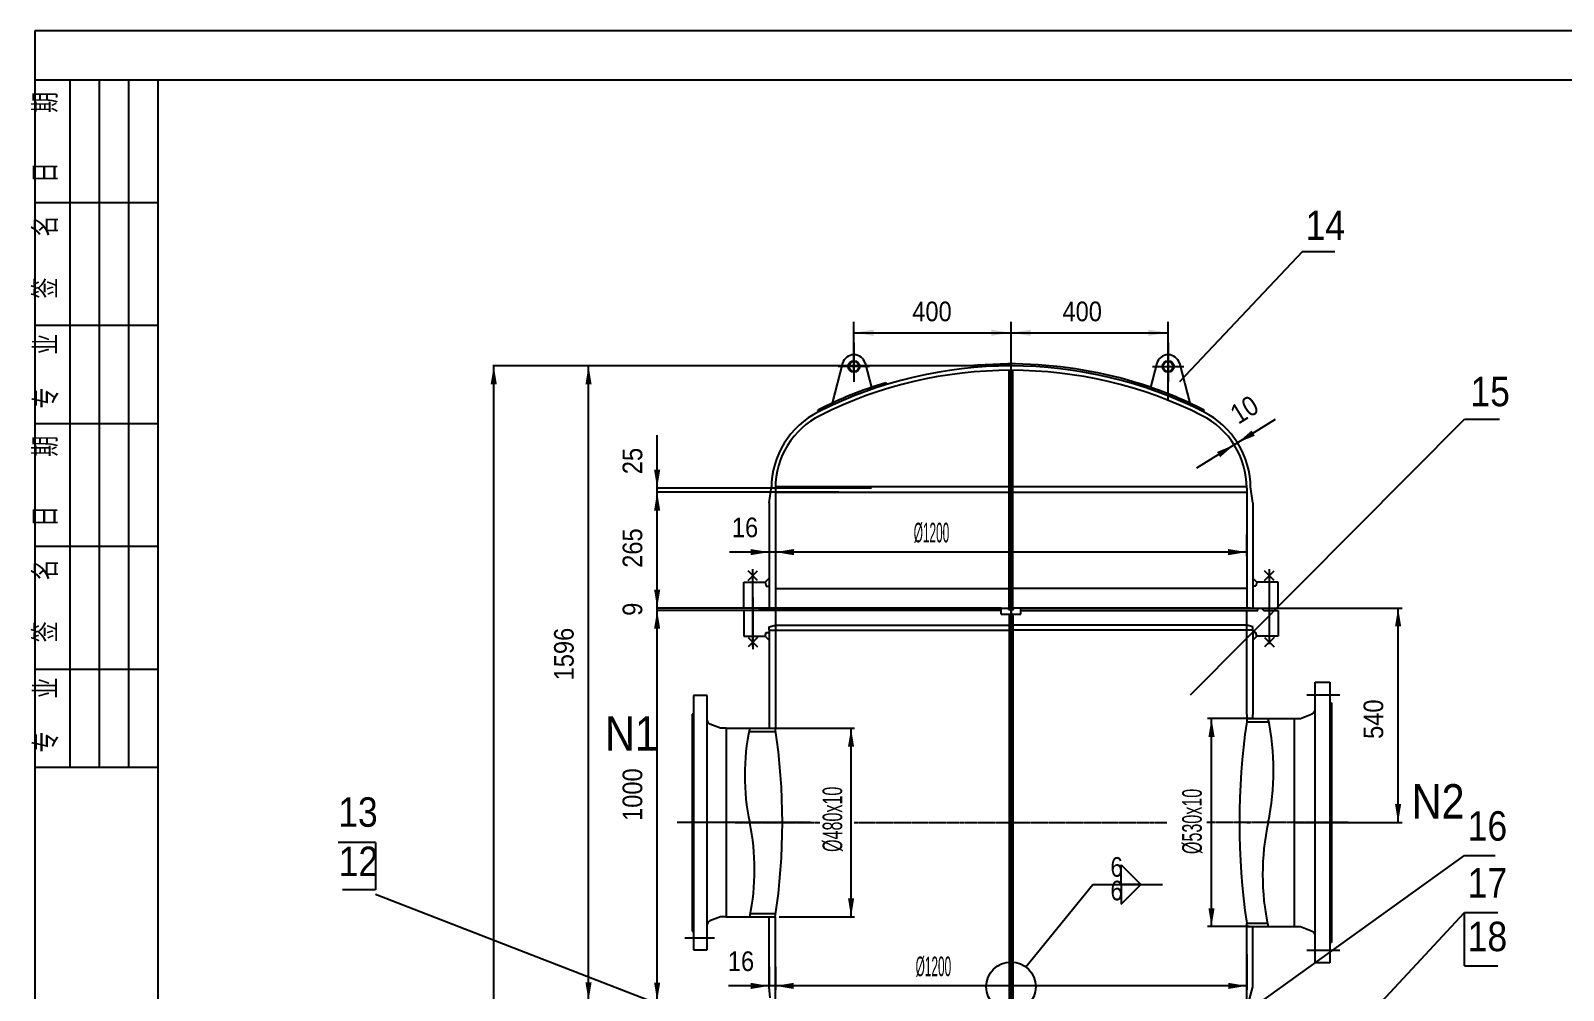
# Model space of a CAD drawing. Extents: x -3738 to 8162, y -7789 to 9011.
# Drawn here: x -3737 to 2507, y 5103 to 9011 of the extents above; entities that cross this region are included whole.
import ezdxf
from ezdxf.enums import TextEntityAlignment as Align

# ---------------------------------------------------------------- set-up
doc = ezdxf.new("R2010")
doc.units = 0
doc.linetypes.add('DASHDOT', pattern=[18, 15, -1, 1, -1])
doc.linetypes.add('DASHED', pattern=[4, 3, -1])
for name, color, linetype in [('1', 7, 'Continuous'), ('11', 3, 'Continuous'), ('12', 7, 'Continuous'), ('16', 134, 'Continuous'), ('17', 7, 'Continuous'), ('2', 4, 'Continuous'), ('21', 7, 'Continuous'), ('25', 4, 'Continuous'), ('3', 7, 'Continuous'), ('4', 2, 'DASHED'), ('5', 3, 'DASHDOT'), ('8', 3, 'Continuous'), ('9', 134, 'Continuous')]:
    doc.layers.add(name, color=color, linetype=linetype)
doc.styles.get("Standard").update_dxf_attribs({"font": 'isocp.shx', "width": 0.707, "bigfont": 'hztxt.shx'})
doc.styles.add('style1', font='cadt_en.shx', dxfattribs={"width": 0.531562, "bigfont": 'cadt_hz.shx'})
doc.styles.add('style115', font='cadt_en.shx', dxfattribs={"width": 0.424167, "bigfont": 'cadt_hz.shx'})
doc.styles.add('style78', font='cadt_en.shx', dxfattribs={"width": 0.45056, "bigfont": 'cadt_hz.shx'})
doc.styles.add('style79', font='cadt_en.shx', dxfattribs={"width": 0.45056, "bigfont": 'cadt_hz.shx'})
doc.styles.add('style83', font='cadt_en.shx', dxfattribs={"width": 0.611965, "bigfont": 'cadt_hz.shx'})
doc.styles.add('style84', font='cadt_en.shx', dxfattribs={"width": 0.611965, "bigfont": 'cadt_hz.shx'})
doc.dimstyles.get("Standard").update_dxf_attribs({"dimtxt": 3.5, "dimasz": 4, "dimexe": 2, "dimexo": 0, "dimgap": 1, "dimtad": 1, "dimtoh": 1, "dimdec": 4, "dimzin": 0, "dimdsep": 46, "dimtxsty": 'Standard', "dimcen": 0, "dimadec": 0, "dimazin": 0, "dimtfac": 1, "dimtdec": 4, "dimtmove": 0, "dimatfit": 0, "dimfxl": 1, "dimtolj": 1, "dimtzin": 0, "dimarcsym": 0})

# ---------------------------------------------------------------- blocks, each defined once
blk = doc.blocks.new('*U76')
at = {"layer": '25'}
for p, q in [((-3717.8, -7788.7), (-3717.8, 9011.3, 1)), ((-3717.8, 9011.3), (8162.2, 9011.3))]:
    blk.add_line(p, q, dxfattribs=at)
blk = doc.blocks.new('*U78')
at = {"layer": '21'}
for p, q in [((-3577.8, 8811.3), (-3577.8, 7411.3)), ((-3457.8, 8811.3), (-3457.8, 7411.3)), ((-3337.8, 8811.3), (-3337.8, 7411.3)), ((-3717.8, 8311.3), (-3217.8, 8311.3)), ((-3717.8, 7811.3), (-3217.8, 7811.3)), ((-3717.8, 7411.3), (-3217.8, 7411.3)), ((-3577.8, 7411.3), (-3577.8, 6011.3)), ((-3457.8, 7411.3), (-3457.8, 6011.3)), ((-3337.8, 7411.3), (-3337.8, 6011.3)), ((-3717.8, 6911.3), (-3217.8, 6911.3)), ((-3717.8, 6411.3), (-3217.8, 6411.3))]:
    blk.add_line(p, q, dxfattribs=at)
at = {"layer": '25'}
for p, q in [((-3717.8, 8811.3), (-3217.8, 8811.3)), ((-3717.8, 7411.3), (-3217.8, 7411.3, 1)), ((-3717.8, 6011.3), (-3217.8, 6011.3))]:
    blk.add_line(p, q, dxfattribs=at)
at = {"layer": '11', "style": 'style1', "width": 0.9}
for s, p in [('日      期', (-3595.8, 8390.4)), ('签     名', (-3595.8, 7920.4)), ('专    业', (-3593.1, 7472.3)), ('日      期', (-3595.8, 6990.4)), ('签     名', (-3595.8, 6520.4)), ('专    业', (-3593.1, 6072.3))]:
    blk.add_text(s, height=100, rotation=90, dxfattribs=at).set_placement(p, align=Align.BOTTOM_LEFT)
blk = doc.blocks.new('*D83')
at = {"layer": '8'}
for p, q in [((1332.8, 7427.5), (1013, 7229.8)), ((1158.9, 7336), (1157.7, 7338.1)), ((1172.5, 7344.5), (1171.3, 7346.5))]:
    blk.add_line(p, q, dxfattribs=at)
for points in [[(1179.7, 7332.9), (1236.9, 7382.9), (1250.1, 7361.7)], [(1166.1, 7324.5), (1108.9, 7274.4), (1095.7, 7295.7)]]:
    blk.add_solid(points, dxfattribs=at)
at = {"layer": '12', "style": 'style1', "width": 0.9}
blk.add_text('10', height=80, rotation=31.71747, dxfattribs=at).set_placement((1195.5, 7385.6), align=Align.BOTTOM_LEFT)
blk = doc.blocks.new('*D84')
at = {"layer": '8'}
for p, q in [((253.7, 7646), (-1467.4, 7646)), ((-1464.2, 5060.1), (-1464.2, 7646)), ((-384.2, 5060.1), (-1467.4, 5060.1))]:
    blk.add_line(p, q, dxfattribs=at)
for points in [[(-1464.2, 7646), (-1451.7, 7571), (-1476.7, 7571)], [(-1464.2, 5060.1), (-1476.7, 5135.1), (-1451.7, 5135.1)]]:
    blk.add_solid(points, dxfattribs=at)
at = {"layer": '12', "style": 'style1', "width": 0.9}
blk.add_text('1596', height=80, rotation=90, dxfattribs=at).set_placement((-1500.7, 6365.4), align=Align.BOTTOM_LEFT)
blk = doc.blocks.new('*D85')
at = {"layer": '8'}
for p, q in [((1248.9, 6660.1), (1849.7, 6660.1)), ((1833.7, 5786.5), (1833.7, 6660.1)), ((1409.7, 5786.5), (1849.7, 5786.5))]:
    blk.add_line(p, q, dxfattribs=at)
for points in [[(1833.7, 6660.1), (1846.2, 6585.1), (1821.2, 6585.1)], [(1833.7, 5786.5), (1821.2, 5861.5), (1846.2, 5861.5)]]:
    blk.add_solid(points, dxfattribs=at)
at = {"layer": '12', "style": 'style1', "width": 0.9}
blk.add_text('540', height=80, rotation=90, dxfattribs=at).set_placement((1797.1, 6127), align=Align.BOTTOM_LEFT)
blk = doc.blocks.new('*U90')
at = {"layer": '25'}
blk.add_line((-2331.8, 5704.9), (-2483.7, 5704.9, 1), dxfattribs=at)
blk = doc.blocks.new('*D99')
at = {"layer": '8'}
for p, q in [((-1184.7, 5060), (-1184.7, 7364.1)), ((-311.1, 7148.1), (-1187.9, 7148.1)), ((-443.9, 7131.4), (-1187.9, 7131.4)), ((-400.7, 6660.1), (-1187.9, 6660.1)), ((-443.9, 6650.5), (-1187.9, 6650.5)), ((-640.7, 5060), (-1187.9, 5060))]:
    blk.add_line(p, q, dxfattribs=at)
for points in [[(-1184.7, 7148.1), (-1197.2, 7223.1), (-1172.2, 7223.1)], [(-1184.7, 7131.4), (-1172.2, 7056.4), (-1197.2, 7056.4)], [(-1184.7, 6660.1), (-1197.2, 6735.1), (-1172.2, 6735.1)], [(-1184.7, 6650.5), (-1172.2, 6575.5), (-1197.2, 6575.5)], [(-1184.7, 5060), (-1197.2, 5135), (-1172.2, 5135)]]:
    blk.add_solid(points, dxfattribs=at)
at = {"layer": '12', "style": 'style1', "width": 0.9}
for s, p in [('25', (-1221.3, 7205.1)), ('265', (-1221.3, 6823.8)), ('9', (-1221.3, 6628.3)), ('1000', (-1221.3, 5793))]:
    blk.add_text(s, height=80, rotation=90, dxfattribs=at).set_placement(p, align=Align.BOTTOM_LEFT)
blk = doc.blocks.new('*D196')
at = {"layer": '8'}
for p, q in [((-383.1, 7643.6), (-383.1, 7826)), ((256.9, 7628.1), (256.9, 7826)), ((896.9, 7605.4), (896.9, 7826)), ((-383.1, 7781), (896.9, 7781))]:
    blk.add_line(p, q, dxfattribs=at)
for points in [[(-383.1, 7781), (-303.1, 7793.5), (-303.1, 7768.5)], [(256.9, 7781), (176.9, 7768.5), (176.9, 7793.5)], [(256.9, 7781), (336.9, 7793.5), (336.9, 7768.5)], [(896.9, 7781), (816.9, 7768.5), (816.9, 7793.5)]]:
    blk.add_solid(points, dxfattribs=at)
at = {"layer": '12', "style": 'style1', "width": 0.9}
for p in [(-145.4, 7803.9), (466.5, 7803.9)]:
    blk.add_text('400', height=80, dxfattribs=at).set_placement(p, align=Align.BOTTOM_LEFT)
blk = doc.blocks.new('*U201')
at = {"layer": '16'}
for p, q in [((705.9, 5533.7), (705.9, 5613.7)), ((705.9, 5613.7), (785.9, 5533.7)), ((785.9, 5533.7), (705.9, 5533.7)), ((785.9, 5533.7), (705.9, 5533.7)), ((705.9, 5533.7), (705.9, 5453.7)), ((705.9, 5453.7), (785.9, 5533.7))]:
    blk.add_line(p, q, dxfattribs=at)
at = {"layer": '9'}
for p, q in [((317.2, 5198.5), (589.9, 5533.7)), ((589.9, 5533.7), (873.9, 5533.7))]:
    blk.add_line(p, q, dxfattribs=at)
blk.add_solid([(317.2, 5198.5), (318.8, 5201.1), (319.5, 5200.5)], dxfattribs=at)
at = {"layer": '9', "style": 'style1', "width": 0.85}
for p in [(661.9, 5541.7), (661.9, 5445.7)]:
    blk.add_text('6', height=80, dxfattribs=at).set_placement(p, align=Align.BOTTOM_LEFT)
blk = doc.blocks.new('*U205')
at = {"layer": '1'}
for p, q in [((-3217.8, -7588.7), (-3217.8, 8811.3, 1)), ((-3217.8, 8811.3), (7962.2, 8811.3))]:
    blk.add_line(p, q, dxfattribs=at)
blk = doc.blocks.new('*D206')
at = {"layer": '8'}
for p, q in [((223.3, 7646), (-1853.5, 7646)), ((-1850.3, -2530.9), (-1850.3, 7646)), ((264.9, -2530.9), (-1853.5, -2530.9))]:
    blk.add_line(p, q, dxfattribs=at)
for points in [[(-1850.3, 7646), (-1837.8, 7571), (-1862.8, 7571)], [(-1850.3, -2530.9), (-1862.8, -2455.9), (-1837.8, -2455.9)]]:
    blk.add_solid(points, dxfattribs=at)
at = {"layer": '12', "insert": (-1886.9, 2757.3), "char_height": 80, "attachment_point": 7, "rotation": 90, "style": 'style115'}
blk.add_mtext('%%d5965', dxfattribs=at)

msp = doc.modelspace()

# ---------------------------------------------------------------- linework, layer by layer
at = {"layer": '1'}
for p, q in [((-429.28941, 7656.81409), (-471.04593, 7494.86123, 6.28319)), ((-336.97917, 7656.81409), (-311.68903, 7558.72616)), ((850.71059, 7656.81409), (825.42046, 7558.72619)), ((943.02083, 7656.81409), (984.77733, 7494.86128)), ((-249.49743, 7570.50658), (-252.9792, 7577.80824)), ((763.22893, 7570.50658), (766.7107, 7577.80824)), ((823.41675, 7550.95481), (823.36253, 7550.74452)), ((-526.94602, 7459.02505), (-530.43174, 7466.22706)), ((987.35562, 7484.86138), (987.42268, 7484.60129)), ((1040.67752, 7459.02505), (1044.16324, 7466.22706, 6.28319)), ((-728.73429, 7089.10814), (-719.13429, 7153.10814)), ((-703.13429, 7148.0579), (-703.13429, 6660.0579)), ((-703.13429, 7131.40159), (248.86571, 7131.40159)), ((264.86571, 7131.40159), (528.95365, 7131.40159)), ((528.95365, 7131.40159), (1216.47956, 7131.40159)), ((1216.86571, 7148.0579), (1216.86571, 6660.0579, 6.28319)), ((1242.46571, 7089.10814), (1232.86571, 7153.10814)), ((-728.73429, 7089.10814), (-728.73429, 6781.6579)), ((1242.46571, 7089.10814), (1242.46571, 6660.0579)), ((-831.13429, 6765.6579), (-744.73429, 6765.6579)), ((-831.13429, 6660.0579), (-831.13429, 6765.6579)), ((-744.73429, 6765.6579), (-728.73429, 6781.6579)), ((-744.73429, 6765.6579), (-740.44629, 6749.6579)), ((-740.44629, 6749.6579), (-728.73429, 6749.6579)), ((-728.73429, 6781.6579), (-728.73429, 6749.6579)), ((-728.73429, 6749.6579), (-728.73429, 6660.0579)), ((1258.46571, 6765.6579), (1242.46571, 6781.6579)), ((1254.17771, 6749.6579), (1242.46571, 6749.6579)), ((1258.46571, 6765.6579), (1254.17771, 6749.6579)), ((1344.86571, 6765.6579), (1258.46571, 6765.6579)), ((1344.86571, 6660.0579), (1344.86571, 6765.6579)), ((-745.53429, 6660.0579), (-831.13429, 6660.0579)), ((-773.53429, 6650.4579), (-831.13429, 6650.4579)), ((-831.13429, 6650.4579), (-831.13429, 6544.8579)), ((-763.93429, 6660.0579), (-773.53429, 6650.4579)), ((-763.93429, 6660.0579), (247.26571, 6660.0579)), ((-747.93429, 6650.4579), (-747.93429, 6660.0579)), ((216.86571, 6650.4579), (-747.93429, 6650.4579)), ((-745.53429, 6650.4579), (-745.53429, 6660.0579)), ((216.86571, 6650.4579), (-745.53429, 6650.4579)), ((216.86571, 6660.0579), (-719.13429, 6660.0579)), ((-703.13429, 6650.4579), (-703.13429, 6170.45767)), ((216.86571, 6634.4579), (216.86571, 6660.0579)), ((216.86571, 6634.4579), (296.86571, 6634.4579)), ((247.26571, 6653.6579), (247.26571, 6660.0579)), ((247.26571, 6653.6579), (266.46571, 6653.6579)), ((1232.86571, 6660.0579), (266.46571, 6660.0579)), ((266.46571, 6653.6579), (266.46571, 6660.0579)), ((296.86571, 6634.4579), (296.86571, 6660.0579)), ((296.86571, 6660.0579), (1277.66571, 6660.0579)), ((296.86571, 6650.4579), (1261.66571, 6650.4579)), ((1216.86571, 6226.4579), (1216.86571, 6650.4579)), ((1259.26571, 6660.0579), (1344.86571, 6660.0579)), ((1261.66571, 6650.4579), (1261.66571, 6660.0579)), ((1277.66571, 6660.0579), (1287.26571, 6650.4579)), ((1287.26571, 6650.4579), (1344.86571, 6650.4579)), ((1344.86571, 6650.4579), (1344.86571, 6544.8579)), ((-744.73429, 6544.8579), (-740.44629, 6560.8579)), ((-740.44629, 6560.8579), (-728.73429, 6560.8579)), ((-728.73429, 6583.2579), (-703.13429, 6590.1187)), ((-728.73429, 6570.4579), (-728.73429, 6583.2579)), ((-728.73429, 6570.4579), (-728.73429, 6170.45767)), ((1242.46571, 6583.2579), (1216.86571, 6590.1187)), ((1242.46571, 6570.4579), (1242.46571, 6583.2579)), ((1242.46571, 6570.4579), (1242.46571, 6226.4579)), ((1254.17771, 6560.8579), (1242.46571, 6560.8579)), ((1258.46571, 6544.8579), (1254.17771, 6560.8579)), ((-831.13429, 6544.8579), (-744.73429, 6544.8579)), ((-744.73429, 6544.8579), (-728.73429, 6528.8579)), ((1258.46571, 6544.8579), (1242.46571, 6528.8579)), ((1344.86571, 6544.8579), (1258.46571, 6544.8579)), ((1495.26571, 6358.4579), (1556.06571, 6358.4579)), ((1495.26571, 5214.4579), (1495.26571, 6358.4579)), ((1556.06571, 6358.4579), (1556.06571, 5214.4579)), ((-1035.9348, 6304.49535), (-1035.9348, 5268.42031)), ((-980.87068, 6304.49535), (-1035.9348, 6304.49535)), ((-980.87068, 5268.42031), (-980.87068, 6304.49535, 6.28319)), ((1556.06571, 6274.4579), (1562.46571, 6274.4579)), ((1562.46571, 6274.4579), (1562.46571, 5298.4579, 6.28319)), ((-1041.73103, 6228.41991), (-1041.73103, 5344.49575)), ((-1035.9348, 6228.41991), (-1041.73103, 6228.41991)), ((-927.2556, 6170.45767), (-969.82667, 6187.14093)), ((1216.86571, 6226.4579), (1216.86571, 6210.4579)), ((1216.86571, 6210.4579), (1216.86571, 6196.0579)), ((1216.86571, 6210.4579), (1410.46571, 6210.4579, 6.28319)), ((1242.46571, 6210.4579), (1242.46571, 6226.4579)), ((1410.46571, 6210.4579), (1410.46571, 5362.4579)), ((1410.46571, 6210.4579), (1436.06571, 6210.4579)), ((1436.06571, 6210.4579), (1483.07128, 6228.879, 6.28319)), ((-904.07071, 6170.45767), (-927.2556, 6170.45767)), ((-904.07071, 6170.45767), (-904.07071, 5402.45799)), ((-904.07071, 6170.45767), (-728.73493, 6170.45767)), ((-728.73429, 6170.45767), (-703.13429, 6170.45767)), ((-927.2556, 5402.45799), (-969.82667, 5385.77474)), ((-904.07071, 5402.45799), (-927.2556, 5402.45799)), ((-904.07071, 5402.45799), (-703.13429, 5402.45799)), ((-728.73429, 5117.6579), (-728.73429, 5402.45799)), ((-703.13429, 5060.0579), (-703.13429, 5402.45799)), ((1216.86571, 5060.0579), (1216.86571, 5376.85805)), ((-1041.73103, 5344.49575), (-1035.9348, 5344.49575)), ((1216.86571, 5362.4579), (1410.46571, 5362.4579)), ((1242.46571, 5117.6579), (1242.46571, 5362.4579)), ((1410.46571, 5362.4579), (1436.06571, 5362.4579)), ((1436.06571, 5362.4579), (1483.07128, 5344.0368)), ((-1035.9348, 5268.42031), (-980.87068, 5268.42031, 6.28319)), ((1562.46571, 5298.4579), (1556.06571, 5298.4579)), ((1556.06571, 5214.4579), (1495.26571, 5214.4579)), ((-723.93429, 5072.8579), (-728.73429, 5117.6579)), ((1228.39836, 5067.64066), (1242.46571, 5117.6579))]:
    msp.add_line(p, q, dxfattribs=at)
for centre, radius in [((-383.13429, 7643.63438), 23.2), ((-383.13429, 7643.63438), 20), ((896.86571, 7643.63438), 23.2), ((896.86571, 7643.63438), 20)]:
    msp.add_circle(centre, radius, dxfattribs=at)
for centre, radius, start, end in [((-383.13429, 7643.63438), 48, 15.936820024, 164.063179133), ((896.86571, 7643.63438), 48, 15.936820867, 164.063179976), ((256.86575, 5909.31078), 1736.65631, 63.17070838, 116.829294065), ((256.86575, 5891.40159), 1736.65631, 63.434950051, 116.565052405), ((256.86575, 5909.31078), 1744.65631, 106.991648649, 116.824696011), ((256.86575, 5909.31078), 1744.65631, 63.175303989, 73.008351351), ((-371.46245, 7148.0579), 347.67184, 116.565051177, 180), ((-371.46245, 7148.0579), 331.67184, 116.565051177, 180), ((885.19387, 7148.0579), 331.67184, 0, 63.434948823), ((885.19387, 7148.0579), 347.67184, 0, 63.434948823), ((1476.06571, 6246.7553), 19.2, 291.399810132, 360), ((-963.482, 6203.33077), 17.38867, 180, 248.600189868), ((4013.69825, 5786.45798), 2826.66666, 171.668185289, 188.331817749), ((-3234.69538, 5786.4579), 2559.99892, 351.373071855, 368.62692504), ((-963.482, 5369.58489), 17.38867, 111.399810132, 180), ((1476.06571, 5326.1605), 19.2, 0, 68.600189868)]:
    msp.add_arc(centre, radius, start, end, dxfattribs=at)
at = {"layer": '17'}
for p, q in [((256.86571, 6756.0579), (256.86571, 6564.0579)), ((256.86571, 6650.4579), (256.86571, 6666.4579)), ((256.86571, 6650.4579), (256.86571, 6634.4579)), ((1216.86571, 5786.4579), (1231.26571, 5786.4579)), ((256.86571, 5054.7059), (256.86571, 5145.9059))]:
    msp.add_line(p, q, dxfattribs=at)
at = {"layer": '2'}
for p, q in [((1444.3983, 8112.42391), (943.02083, 7580.62391)), ((1444.3983, 8112.42391), (1575.42928, 8112.42391)), ((-383.13429, 7739.85618), (-383.13429, 7580.62391)), ((-383.13429, 7620.43438), (-383.13429, 7727.7405)), ((-383.13429, 7717.23438), (-383.13429, 7691.63438)), ((-383.13429, 7691.63438), (-383.13429, 7666.83438)), ((896.86571, 7739.85618), (896.86571, 7580.62391)), ((896.86571, 7505.82879), (896.86571, 7727.7405)), ((896.86571, 7620.43438), (896.86571, 7727.7405)), ((896.86571, 7717.23438), (896.86571, 7691.63438)), ((896.86571, 7691.63438), (896.86571, 7666.83438)), ((-383.13429, 7663.63438), (-383.13429, 7643.63438)), ((-383.13429, 7643.63438), (-383.13429, 7623.63438)), ((248.86571, 6658.4579), (248.86571, 7628.03947)), ((264.86571, 6658.4579), (264.86571, 7628.03947)), ((896.86571, 7663.63438), (896.86571, 7643.63438)), ((896.86571, 7643.63438), (896.86571, 7623.63438)), ((987.42268, 6306.4579), (2104.79243, 7428.7142, 1)), ((2104.79243, 7428.7142), (2246.50296, 7428.7142)), ((248.86571, 7153.10814), (-703.13429, 7153.10814)), ((1216.47956, 7153.10814), (264.86571, 7153.10814)), ((-702.74814, 6740.0579), (256.86571, 6740.0579)), ((1216.47956, 6740.0579), (256.86571, 6740.0579)), ((248.86571, 6658.4579), (256.86571, 6658.4579)), ((248.86571, 6634.4579), (248.86571, 5060.0579)), ((256.86571, 6658.4579), (264.86571, 6658.4579)), ((264.86571, 6634.4579), (264.86571, 5060.0579)), ((-728.73429, 6570.4579), (256.86571, 6570.4579)), ((-703.13429, 6590.1187), (256.86571, 6590.1187)), ((1216.86571, 6590.1187), (256.86571, 6590.1187)), ((1242.46571, 6570.4579), (256.86571, 6570.4579)), ((-2331.8444, 5704.86427), (-2331.8444, 5512.46427, 1)), ((1220.78571, 5017.1059), (2104.79243, 5651.62216, 1)), ((2104.79243, 5651.62216), (2228.74898, 5651.62216, 1)), ((-2331.8444, 5512.46427), (-2466.71703, 5512.46427)), ((-2331.8444, 5495.4163), (-974.4818, 4967.9059)), ((1452.71322, 4720.3059), (2104.79243, 5419.77035, 1)), ((2104.79243, 5203.2579), (2104.79243, 5419.77035)), ((2104.79243, 5419.77035), (2240.45212, 5419.77035)), ((2104.79243, 5203.2579), (2240.45212, 5203.2579))]:
    msp.add_line(p, q, dxfattribs=at)
msp.add_circle((256.86571, 5117.6579), 100.86974, dxfattribs=at)
for centre, radius, start, end in [((256.86575, 5909.31078), 1744.65631, 63.17070838, 95.489006845), ((308.86388, 5998.45787), 1017.6, 347.975302288, 372.024700649), ((93.60601, 5978.45773), 921.59962, 167.975299351, 192.024697712), ((-1709.14953, 5594.45794), 921.59962, 347.975299351, 372.024697712), ((2299.40728, 5574.45793), 1017.6, 167.975302288, 192.024700649)]:
    msp.add_arc(centre, radius, start, end, dxfattribs=at)
at = {"layer": '25'}
for p, q in [((-319.13429, 7643.63438), (-447.13429, 7643.63438)), ((832.86571, 7643.63438), (960.86571, 7643.63438)), ((-814.49039, 6772.5531), (-776.09619, 6810.94731)), ((-776.09039, 6772.5531), (-814.48459, 6810.94731)), ((-795.29039, 6503.7531), (-795.29039, 6809.3531)), ((1289.82181, 6772.5531), (1328.21601, 6810.94731)), ((1328.22181, 6772.5531), (1289.82761, 6810.94731)), ((-814.49039, 6540.5531), (-776.09619, 6502.1589)), ((-776.09039, 6540.5531), (-814.48459, 6502.1589)), ((1289.82181, 6540.5531), (1328.21601, 6502.1589)), ((1328.22181, 6540.5531), (1289.82761, 6502.1589))]:
    msp.add_line(p, q, dxfattribs=at)
at = {"layer": '3'}
for p, q in [((-795.13429, 6607.2579), (-795.13429, 6818.4579)), ((1308.86571, 6818.4579), (1308.86571, 6512.47469)), ((-795.13429, 6703.2579), (-795.13429, 6492.0579)), ((1461.66571, 6306.4579), (1596.06571, 6306.4579)), ((1216.86571, 6196.0579), (1307.0943, 6196.0579, 6.28319)), ((-810.45136, 6157.41617), (-701.71601, 6157.41617)), ((-728.73493, 5786.45783), (-1102.59138, 5786.45783)), ((-805.09216, 5415.4995), (-701.71603, 5415.4995, 6.28319)), ((1216.86571, 5362.4579), (1216.86571, 5376.8579)), ((1216.86571, 5376.8579), (1301.17685, 5376.8579)), ((-950.4405, 5315.51463), (-1072.1612, 5315.51463)), ((1461.66571, 5266.4579), (1596.06571, 5266.4579, 6.28319))]:
    msp.add_line(p, q, dxfattribs=at)
at = {"layer": '4'}
for p, q in [((256.86571, 6455.2579), (256.86571, 7727.7405)), ((-371.93429, 7643.63438), (-394.33429, 7643.63438)), ((-383.13429, 7666.83438), (-383.13429, 7663.63438, 6.28319)), ((-383.13429, 7623.63438), (-383.13429, 7620.43438)), ((885.66571, 7643.63438), (908.06571, 7643.63438)), ((896.86571, 7666.83438), (896.86571, 7663.63438, 6.28319)), ((896.86571, 7623.63438), (896.86571, 7620.43438)), ((256.86571, 5061.1059), (256.86571, 7190.95316)), ((256.86571, 6857.1779), (256.86571, 4668.0579))]:
    msp.add_line(p, q, dxfattribs=at)
at = {"layer": '5'}
for p, q in [((-867.46509, 5786.4579), (-522.33945, 5786.4579)), ((-559.78409, 5786.45783), (-758.67524, 5786.45783)), ((-382.29676, 5786.4579), (891.41568, 5786.4579)), ((1629.66571, 5786.4579), (1054.61568, 5786.4579))]:
    msp.add_line(p, q, dxfattribs=at)
at = {"layer": '8'}
for p, q in [((1216.47956, 6959.78256), (1216.47956, 6871.78256)), ((1216.47956, 6887.78256), (-890.22067, 6887.78256, 1)), ((-728.73429, 6927.78256), (-728.73429, 6871.78256)), ((-702.74814, 6927.78256), (-702.74814, 6871.78256)), ((1245.66571, 6210.4579), (1057.65111, 6210.4579)), ((1073.65111, 5362.4579), (1073.65111, 6210.4579)), ((-728.73493, 6170.45767), (-728.73429, 6170.45767)), ((-703.13429, 6170.45767), (-380.25019, 6170.45767)), ((-394.74075, 5402.45799), (-394.74075, 6170.45767)), ((-687.22481, 5402.45799), (-380.25019, 5402.45799, 1)), ((1226.46571, 5362.4579), (1057.65111, 5362.4579)), ((1216.86573, 5250.4579), (1216.86573, 5105.15462)), ((-728.73429, 5198.4579), (-728.73429, 5117.6579)), ((-703.13431, 5198.4579), (-703.13431, 5105.15462)), ((1216.86573, 5121.15462), (-894.55973, 5121.15462, 1))]:
    msp.add_line(p, q, dxfattribs=at)
for points in [[(-728.73429, 6887.78256), (-803.73429, 6875.28256), (-803.73429, 6900.28256)], [(-702.74814, 6887.78256), (-627.74814, 6900.28256), (-627.74814, 6875.28256)], [(1216.47956, 6887.78256), (1141.47956, 6875.28256), (1141.47956, 6900.28256)], [(1073.65111, 6210.4579), (1086.15111, 6135.4579), (1061.15111, 6135.4579)], [(-394.74075, 6170.45767), (-382.24075, 6095.45767), (-407.24075, 6095.45767)], [(-394.74075, 5402.45799), (-407.24075, 5477.45799), (-382.24075, 5477.45799)], [(1073.65111, 5362.4579), (1061.15111, 5437.4579), (1086.15111, 5437.4579)], [(-728.73429, 5121.15462), (-803.73429, 5108.65462), (-803.73429, 5133.65462)], [(-703.13431, 5121.15462), (-628.13431, 5133.65462), (-628.13431, 5108.65462)], [(1216.86573, 5121.15462), (1141.86573, 5108.65462), (1141.86573, 5133.65462)]]:
    msp.add_solid(points, dxfattribs=at)

# ---------------------------------------------------------------- block references
for name in ['*U76', '*U78', '*U205', '*D196', '*D206', '*D84', '*D99', '*D85', '*U90', '*U201']:
    msp.add_blockref(name, (0, 0))

# ---------------------------------------------------------------- texts
at = {"layer": '11', "style": 'style1', "width": 0.9}
for s, height, p in [('14', 120, (1456.83722, 8122.86887)), ('15', 120, (2128.47438, 7445.85932)), ('N1', 140, (-1396.94814, 6036.75543)), ('N2', 140, (1889.05186, 5760.75551)), ('13', 120, (-2483.69538, 5733.22723)), ('16', 120, (2117.47438, 5676.69701)), ('12', 120, (-2481.8444, 5532.42723)), ('17', 120, (2117.47438, 5444.8452)), ('18', 120, (2117.47438, 5226.57996))]:
    msp.add_text(s, height=height, dxfattribs=at).set_placement(p, align=Align.BOTTOM_LEFT)
at = {"layer": '12', "style": 'style1', "width": 0.9}
for p in [(-880.30572, 6924.35398), (-896.70011, 5157.72604)]:
    msp.add_text('16', height=80, dxfattribs=at).set_placement(p, align=Align.BOTTOM_LEFT)
at = {"layer": '12', "char_height": 80, "attachment_point": 7}
for insert, style in [((-139.51104, 6924.35398), 'style78'), ((-131.71318, 5157.72604), 'style79')]:
    msp.add_mtext('%%c1200', dxfattribs=dict(at, insert=insert, style=style))
at = {"layer": '12', "char_height": 80, "attachment_point": 7, "rotation": 90}
for s, insert, style in [('%%c480x10', (-427.86203, 5666.70055), 'style83'), ('%%c530x10', (1037.07968, 5658.06176), 'style84')]:
    msp.add_mtext(s, dxfattribs=dict(at, insert=insert, style=style))

# ---------------------------------------------------------------- dimensions: what is measured, and where the dimension line sits
at = {"layer": '8'}
dim = msp.add_aligned_dim(p1=(1180.9412, 7330.83981), p2=(1167.33079, 7322.42811), distance=-2.38062, text='10', dimstyle='Standard', dxfattribs=at)
dim.commit()
dim.dimension.update_dxf_attribs({"geometry": '*D83', "text_midpoint": (1234.92041, 7366.99938)})

doc.saveas('drawing.dxf')
